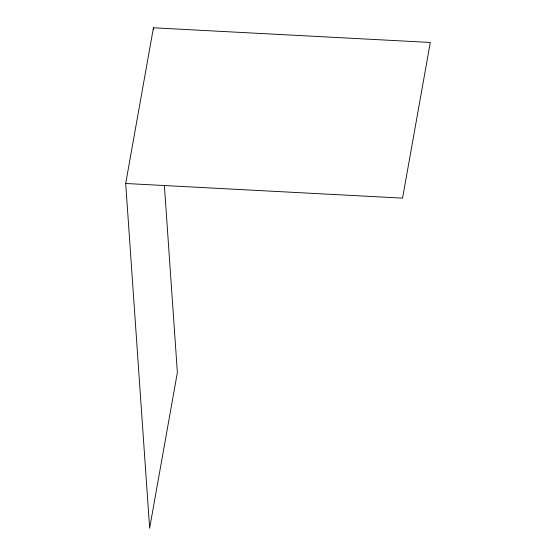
<?xml version="1.0" encoding="UTF-8"?>
<svg xmlns="http://www.w3.org/2000/svg" width="556" height="556" viewBox="0 0 556 556"><rect width="100%" height="100%" fill="white"/><g stroke="black" fill="none" stroke-linecap="round" stroke-linejoin="round"><path stroke-width="0.83" d="M125.698 183.487L153.435 27.8L430.302 42.458L402.565 198.138L125.698 183.487L149.64 528.2L177.371 372.513L164.381 185.433M153.435 27.8L153.553 29.531"/></g></svg>
